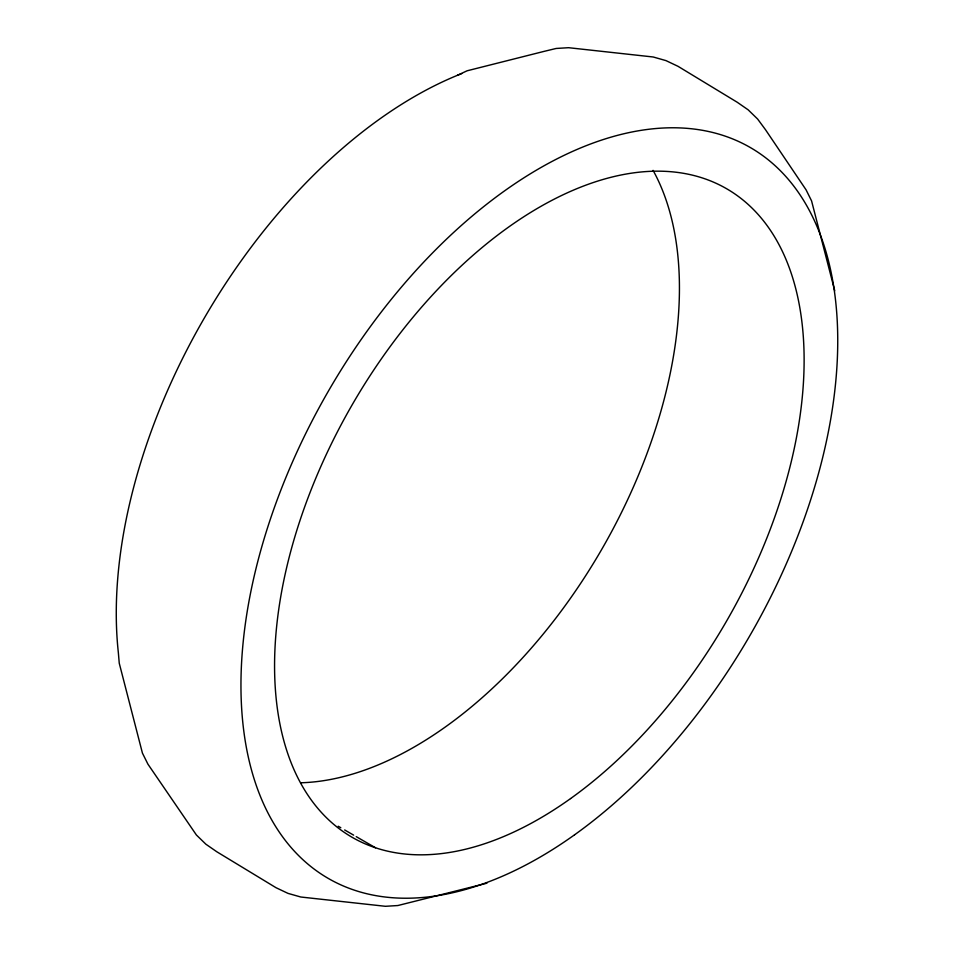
<?xml version="1.0" encoding="UTF-8"?>
<svg xmlns="http://www.w3.org/2000/svg" width="954" height="954" viewBox="0 0 954 954"><rect width="100%" height="100%" fill="white"/><g stroke="black" fill="none" stroke-linecap="round" stroke-linejoin="round"><path stroke-width="1.43" d="M457.348 75.354L467.078 70.799L544.007 51.397L556.158 48.463L568.572 47.7L653.204 56.99L665.975 60.615L677.996 66.303L737.192 102.233L748.115 109.793L757.595 119L765.49 129.696L806.082 189.858L811.568 200.877L834.75 290.779M486.922 883.201L397.842 905.537L385.428 906.3L300.796 897.01L288.025 893.385L276.004 887.697L216.808 851.767L205.885 844.207L196.405 835L147.918 764.142L142.432 753.123L119.25 663.221L118.356 652.715A421.978 243.628 -60 0 1 461.76 73.577M338.229 826.247L340.805 827.726M344.656 829.956L353.66 835.155M356.224 836.634L375.506 847.772M653.073 170.361A374.457 216.188 -60 0 1 602.499 548.037A374.457 216.188 -60 0 1 301.059 782.769M570.575 798.57A374.457 216.188 -60 0 0 751.43 207.507A374.457 216.188 -60 0 0 296.026 532.904A374.457 216.188 -60 0 0 570.575 798.57M574.546 834.822A421.978 243.628 -60 0 0 778.357 168.739A421.978 243.628 -60 0 0 265.14 535.433A421.978 243.628 -60 0 0 574.546 834.822"/></g></svg>
